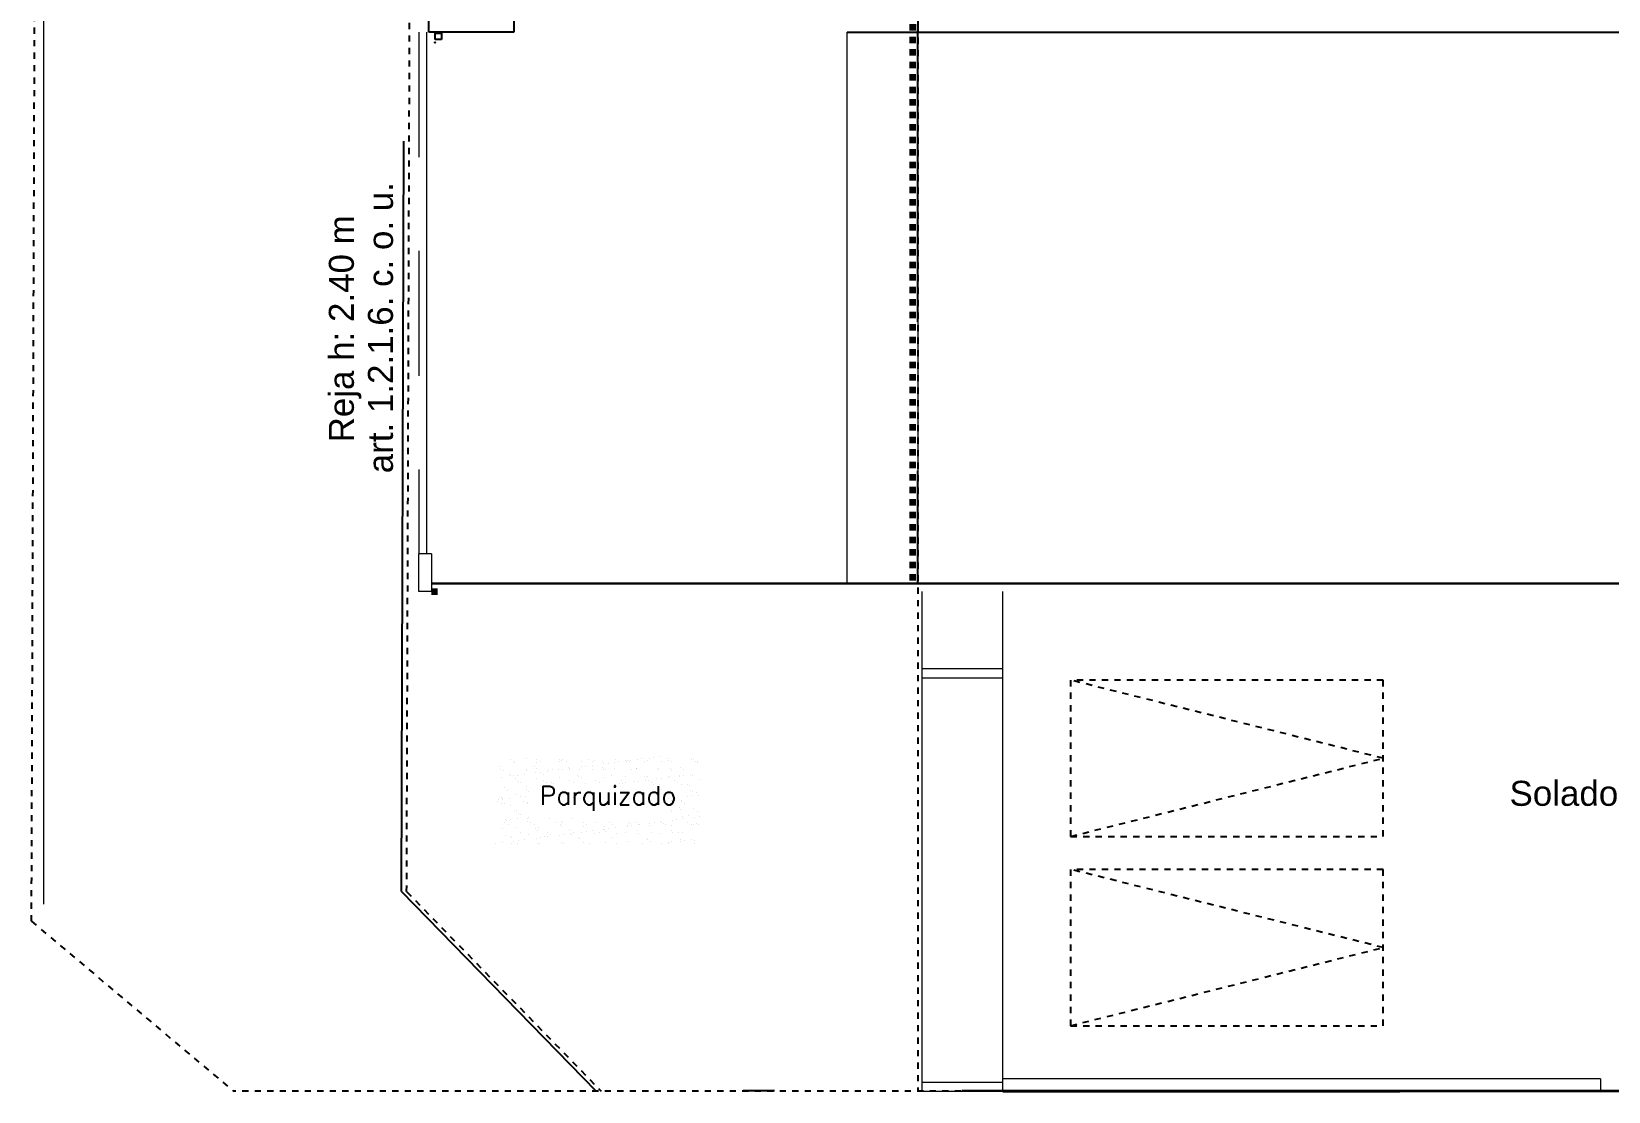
# Model space of a CAD drawing. Header units: millimetres. Extents: x 182 to 305, y 81 to 164.
# Drawn here: x 181.96 to 207.19, y 83.61 to 100.57 of the extents above; entities that cross this region are included whole.
import ezdxf

# ---------------------------------------------------------------- set-up
doc = ezdxf.new("R2010")
doc.units = ezdxf.units.MM
for name, pattern in [('ACAD_ISO04W100', [30.5, 24, -3, 0.5, -3]), ('ACAD_ISO10W100', [18.5, 12, -3, 0.5, -3]), ('Dash', [3.5, 2, -1.5]), ('Dash dot', [15.875, 6.35, -4.7625, 0, -4.7625]), ('Dash dot dot', [0.020639, 0.00635, -0.004763, 0, -0.004763, 0, -0.004763]), ('DASHDOT', [1, 0.5, -0.25, 0, -0.25]), ('Hidden', [7.14375, 4.7625, -2.38125])]:
    doc.linetypes.add(name, pattern=pattern)
for name, color, linetype, lineweight in [('A-----NPP', 7, 'Continuous', 9), ('A-AREAIDM', 7, 'Continuous', 18), ('A-FLOROTM', 7, 'Continuous', 9), ('A-WALL', 7, 'Continuous', 9)]:
    doc.layers.add(name, color=color, linetype=linetype, lineweight=lineweight)
for name, color, linetype in [('Lineas Lotes', 7, 'DASHDOT'), ('Lineas Proyecciones', 7, 'Hidden'), ('MODULACION REJAS', 7, 'Continuous'), ('reja', 7, 'Continuous'), ('REVOQUES', 7, 'Continuous'), ('TIERRA', 7, 'Continuous')]:
    doc.layers.add(name, color=color, linetype=linetype)
doc.styles.add('PANROMAN', font='arial.ttf', dxfattribs={"height": 0.4})
doc.styles.get("Standard").update_dxf_attribs({"font": 'txt.shx'})

msp = doc.modelspace()

# ---------------------------------------------------------------- linework, layer by layer
at = {"linetype": 'ACAD_ISO10W100'}
for p, q in [((187.881196, 86.816466), (188.133186, 160.861102)), ((187.881196, 86.816466), (190.992923, 83.623389)), ((301.349668, 83.623389), (190.992923, 83.623389))]:
    msp.add_line(p, q, dxfattribs=at)
at = {"color": 252, "linetype": 'Continuous'}
for p, q in [((189.473966, 88.816041), (189.473966, 88.816041)), ((189.625226, 88.93023), (189.625226, 88.93023)), ((189.681995, 88.894064), (189.681995, 88.894064)), ((189.697227, 88.881738), (189.697227, 88.881738)), ((189.87865, 88.934194), (189.87865, 88.934194)), ((190.012641, 88.811414), (190.012641, 88.811414)), ((190.041597, 88.880086), (190.041597, 88.880086)), ((190.044452, 88.930992), (190.044452, 88.930992)), ((190.101221, 88.894826), (190.101221, 88.894826)), ((190.405191, 88.893186), (190.405191, 88.893186)), ((190.417326, 88.929567), (190.417326, 88.929567)), ((190.442139, 88.90683), (190.442139, 88.90683)), ((190.463678, 88.931753), (190.463678, 88.931753)), ((190.520447, 88.895588), (190.520447, 88.895588)), ((190.757572, 88.89768), (190.757572, 88.89768)), ((190.826723, 88.815463), (190.826723, 88.815463)), ((190.882904, 88.932515), (190.882904, 88.932515)), ((190.936167, 88.829871), (190.936167, 88.829871)), ((190.939673, 88.896349), (190.939673, 88.896349)), ((190.963942, 88.917664), (190.963942, 88.917664)), ((191.101942, 88.896029), (191.101942, 88.896029)), ((191.119018, 88.853944), (191.119018, 88.853944)), ((191.189089, 88.863169), (191.189089, 88.863169)), ((191.298533, 88.877578), (191.298533, 88.877578)), ((191.30213, 88.933277), (191.30213, 88.933277)), ((191.358899, 88.897111), (191.358899, 88.897111)), ((191.465536, 88.909128), (191.465536, 88.909128)), ((191.481385, 88.901651), (191.481385, 88.901651)), ((191.502617, 88.913036), (191.502617, 88.913036)), ((191.52743, 88.890299), (191.52743, 88.890299)), ((191.551456, 88.910876), (191.551456, 88.910876)), ((191.6609, 88.925284), (191.6609, 88.925284)), ((191.721356, 88.934038), (191.721356, 88.934038)), ((191.778125, 88.897873), (191.778125, 88.897873)), ((191.817916, 88.913623), (191.817916, 88.913623)), ((191.843751, 88.949357), (191.843751, 88.949357)), ((191.913822, 88.958582), (191.913822, 88.958582)), ((192.023266, 88.972991), (192.023266, 88.972991)), ((192.049233, 88.901133), (192.049233, 88.901133)), ((192.140582, 88.9348), (192.140582, 88.9348)), ((192.162286, 88.911971), (192.162286, 88.911971)), ((192.197351, 88.898635), (192.197351, 88.898635)), ((192.52588, 88.925071), (192.52588, 88.925071)), ((192.559808, 88.935562), (192.559808, 88.935562)), ((192.587908, 88.896506), (192.587908, 88.896506)), ((192.612721, 88.873769), (192.612721, 88.873769)), ((192.616577, 88.899396), (192.616577, 88.899396)), ((189.467136, 88.763106), (189.467136, 88.763106)), ((189.486701, 88.639046), (189.486701, 88.639046)), ((189.515665, 88.74242), (189.515665, 88.74242)), ((189.607956, 88.693262), (189.607956, 88.693262)), ((189.632769, 88.670525), (189.632769, 88.670525)), ((189.669553, 88.663118), (189.669553, 88.663118)), ((189.705707, 88.622349), (189.705707, 88.622349)), ((189.733949, 88.593128), (189.733949, 88.593128)), ((189.739624, 88.672343), (189.739624, 88.672343)), ((189.749887, 88.563206), (189.749887, 88.563206)), ((189.790718, 88.556962), (189.790718, 88.556962)), ((189.849068, 88.686752), (189.849068, 88.686752)), ((189.879259, 88.75552), (189.879259, 88.75552)), ((189.886362, 88.763868), (189.886362, 88.763868)), ((190.031919, 88.710825), (190.031919, 88.710825)), ((190.037454, 88.788677), (190.037454, 88.788677)), ((190.050077, 88.620697), (190.050077, 88.620697)), ((190.10199, 88.72005), (190.10199, 88.72005)), ((190.153175, 88.593889), (190.153175, 88.593889)), ((190.154572, 88.681358), (190.154572, 88.681358)), ((190.209944, 88.557724), (190.209944, 88.557724)), ((190.211434, 88.734458), (190.211434, 88.734458)), ((190.23164, 88.760015), (190.23164, 88.760015)), ((190.288562, 88.558579), (190.288562, 88.558579)), ((190.305588, 88.76463), (190.305588, 88.76463)), ((190.394286, 88.758531), (190.394286, 88.758531)), ((190.413672, 88.633797), (190.413672, 88.633797)), ((190.464356, 88.767756), (190.464356, 88.767756)), ((190.559257, 88.799511), (190.559257, 88.799511)), ((190.572401, 88.594651), (190.572401, 88.594651)), ((190.5738, 88.782165), (190.5738, 88.782165)), ((190.57601, 88.758363), (190.57601, 88.758363)), ((190.62917, 88.558486), (190.62917, 88.558486)), ((190.693247, 88.676731), (190.693247, 88.676731)), ((190.71806, 88.653994), (190.71806, 88.653994)), ((190.724814, 88.765391), (190.724814, 88.765391)), ((190.756652, 88.806238), (190.756652, 88.806238)), ((190.766052, 88.638291), (190.766052, 88.638291)), ((190.939604, 88.771462), (190.939604, 88.771462)), ((190.991627, 88.595413), (190.991627, 88.595413)), ((191.048396, 88.559247), (191.048396, 88.559247)), ((191.097932, 88.794884), (191.097932, 88.794884)), ((191.110422, 88.63664), (191.110422, 88.63664)), ((191.122745, 88.772147), (191.122745, 88.772147)), ((191.14404, 88.766153), (191.14404, 88.766153)), ((191.239863, 88.664828), (191.239863, 88.664828)), ((191.291984, 88.775957), (191.291984, 88.775957)), ((191.410853, 88.596175), (191.410853, 88.596175)), ((191.467622, 88.560009), (191.467622, 88.560009)), ((191.474016, 88.649739), (191.474016, 88.649739)), ((191.563266, 88.766915), (191.563266, 88.766915)), ((191.605504, 88.56944), (191.605504, 88.56944)), ((191.636354, 88.774306), (191.636354, 88.774306)), ((191.644548, 88.782981), (191.644548, 88.782981)), ((191.675575, 88.578665), (191.675575, 88.578665)), ((191.778538, 88.660201), (191.778538, 88.660201)), ((191.785019, 88.593073), (191.785019, 88.593073)), ((191.803352, 88.637464), (191.803352, 88.637464)), ((191.826396, 88.654234), (191.826396, 88.654234)), ((191.830079, 88.596936), (191.830079, 88.596936)), ((191.886847, 88.560771), (191.886847, 88.560771)), ((191.96787, 88.617146), (191.96787, 88.617146)), ((191.982492, 88.767677), (191.982492, 88.767677)), ((191.999948, 88.787405), (191.999948, 88.787405)), ((192.037941, 88.626371), (192.037941, 88.626371)), ((192.147385, 88.64078), (192.147385, 88.64078)), ((192.170766, 88.652582), (192.170766, 88.652582)), ((192.183223, 88.778354), (192.183223, 88.778354)), ((192.208036, 88.755617), (192.208036, 88.755617)), ((192.249305, 88.597698), (192.249305, 88.597698)), ((192.306073, 88.561532), (192.306073, 88.561532)), ((192.325154, 88.648298), (192.325154, 88.648298)), ((192.330237, 88.664853), (192.330237, 88.664853)), ((192.352328, 88.7919), (192.352328, 88.7919)), ((192.400308, 88.674078), (192.400308, 88.674078)), ((192.401718, 88.768438), (192.401718, 88.768438)), ((192.509752, 88.688486), (192.509752, 88.688486)), ((192.53436, 88.665682), (192.53436, 88.665682)), ((192.668531, 88.59846), (192.668531, 88.59846)), ((189.479193, 88.322274), (189.479193, 88.322274)), ((189.524145, 88.483031), (189.524145, 88.483031)), ((189.575859, 88.426004), (189.575859, 88.426004)), ((189.61082, 88.306835), (189.61082, 88.306835)), ((189.714188, 88.36296), (189.714188, 88.36296)), ((189.793672, 88.330908), (189.793672, 88.330908)), ((189.863743, 88.340133), (189.863743, 88.340133)), ((189.883877, 88.440426), (189.883877, 88.440426)), ((189.88774, 88.496131), (189.88774, 88.496131)), ((189.908691, 88.417689), (189.908691, 88.417689)), ((190.313375, 88.535842), (190.313375, 88.535842)), ((190.835178, 88.546676), (190.835178, 88.546676)), ((191.313208, 88.530958), (191.313208, 88.530958)), ((191.373854, 88.542049), (191.373854, 88.542049)), ((191.422652, 88.545367), (191.422652, 88.545367)), ((191.920469, 88.530145), (191.920469, 88.530145)), ((192.008428, 88.528016), (192.008428, 88.528016)), ((192.179246, 88.393193), (192.179246, 88.393193)), ((192.271504, 88.308569), (192.271504, 88.308569)), ((192.360808, 88.532511), (192.360808, 88.532511)), ((192.454356, 88.332642), (192.454356, 88.332642)), ((192.459145, 88.525518), (192.459145, 88.525518)), ((192.483958, 88.502781), (192.483958, 88.502781)), ((192.510441, 88.431336), (192.510441, 88.431336)), ((192.524427, 88.341867), (192.524427, 88.341867)), ((192.542841, 88.406293), (192.542841, 88.406293)), ((192.601075, 88.395463), (192.601075, 88.395463)), ((192.633871, 88.356275), (192.633871, 88.356275)), ((189.423446, 88.255264), (189.423446, 88.255264)), ((189.431305, 88.283201), (189.431305, 88.283201)), ((189.480214, 88.219098), (189.480214, 88.219098)), ((189.501376, 88.292426), (189.501376, 88.292426)), ((189.504006, 88.299537), (189.504006, 88.299537)), ((189.532625, 88.223642), (189.532625, 88.223642)), ((189.621123, 88.192218), (189.621123, 88.192218)), ((189.684582, 88.088902), (189.684582, 88.088902)), ((189.722668, 88.103571), (189.722668, 88.103571)), ((189.755114, 88.069438), (189.755114, 88.069438)), ((189.842672, 88.256026), (189.842672, 88.256026)), ((189.89622, 88.236742), (189.89622, 88.236742)), ((189.89944, 88.21986), (189.89944, 88.21986)), ((192.16206, 88.29416), (192.16206, 88.29416)), ((192.187727, 88.133804), (192.187727, 88.133804)), ((192.196391, 88.27731), (192.196391, 88.27731)), ((192.199937, 88.093472), (192.199937, 88.093472)), ((192.330381, 88.15453), (192.330381, 88.15453)), ((192.355194, 88.131793), (192.355194, 88.131793)), ((192.358027, 88.260596), (192.358027, 88.260596)), ((192.369289, 88.273122), (192.369289, 88.273122)), ((192.414796, 88.22443), (192.414796, 88.22443)), ((192.551321, 88.146904), (192.551321, 88.146904)), ((192.619163, 88.094234), (192.619163, 88.094234)), ((189.49236, 87.82123), (189.49236, 87.82123)), ((189.532169, 87.918162), (189.532169, 87.918162)), ((189.541106, 87.964253), (189.541106, 87.964253)), ((189.555424, 87.95099), (189.555424, 87.95099)), ((189.588937, 87.881996), (189.588937, 87.881996)), ((189.625495, 87.960215), (189.625495, 87.960215)), ((189.731148, 87.844182), (189.731148, 87.844182)), ((189.734939, 87.974624), (189.734939, 87.974624)), ((189.779927, 88.046701), (189.779927, 88.046701)), ((189.897045, 87.939383), (189.897045, 87.939383)), ((189.9047, 87.977353), (189.9047, 87.977353)), ((189.917791, 87.998697), (189.917791, 87.998697)), ((189.951395, 87.918924), (189.951395, 87.918924)), ((190.008163, 87.882758), (190.008163, 87.882758)), ((190.031035, 87.816603), (190.031035, 87.816603)), ((190.075518, 87.84253), (190.075518, 87.84253)), ((190.25708, 87.981848), (190.25708, 87.981848)), ((190.37062, 87.919685), (190.37062, 87.919685)), ((190.427389, 87.88352), (190.427389, 87.88352)), ((190.43572, 87.934756), (190.43572, 87.934756)), ((190.439112, 87.85563), (190.439112, 87.85563)), ((190.460533, 87.912019), (190.460533, 87.912019)), ((190.577651, 87.8047), (190.577651, 87.8047)), ((190.60145, 87.980196), (190.60145, 87.980196)), ((190.789846, 87.920447), (190.789846, 87.920447)), ((190.791492, 87.860124), (190.791492, 87.860124)), ((190.846615, 87.884281), (190.846615, 87.884281)), ((190.982336, 87.922853), (190.982336, 87.922853)), ((191.116326, 87.800073), (191.116326, 87.800073)), ((191.129009, 87.809605), (191.129009, 87.809605)), ((191.135862, 87.858473), (191.135862, 87.858473)), ((191.19908, 87.81883), (191.19908, 87.81883)), ((191.209072, 87.921209), (191.209072, 87.921209)), ((191.265841, 87.885043), (191.265841, 87.885043)), ((191.308524, 87.833239), (191.308524, 87.833239)), ((191.491376, 87.857312), (191.491376, 87.857312)), ((191.499457, 87.871572), (191.499457, 87.871572)), ((191.521011, 87.918225), (191.521011, 87.918225)), ((191.545824, 87.895488), (191.545824, 87.895488)), ((191.561447, 87.866537), (191.561447, 87.866537)), ((191.628298, 87.92197), (191.628298, 87.92197)), ((191.670891, 87.880945), (191.670891, 87.880945)), ((191.685067, 87.885805), (191.685067, 87.885805)), ((191.851837, 87.876067), (191.851837, 87.876067)), ((191.853742, 87.905018), (191.853742, 87.905018)), ((191.923813, 87.914243), (191.923813, 87.914243)), ((192.033257, 87.928652), (192.033257, 87.928652)), ((192.047524, 87.922732), (192.047524, 87.922732)), ((192.067627, 87.906322), (192.067627, 87.906322)), ((192.104293, 87.886566), (192.104293, 87.886566)), ((192.196207, 87.874415), (192.196207, 87.874415)), ((192.216109, 87.952725), (192.216109, 87.952725)), ((192.28618, 87.96195), (192.28618, 87.96195)), ((192.377769, 88.013733), (192.377769, 88.013733)), ((192.395624, 87.976358), (192.395624, 87.976358)), ((192.46675, 87.923494), (192.46675, 87.923494)), ((192.472312, 88.024475), (192.472312, 88.024475)), ((192.523519, 87.887328), (192.523519, 87.887328)), ((192.559801, 87.887515), (192.559801, 87.887515)), ((192.578475, 88.000431), (192.578475, 88.000431)), ((192.606302, 87.901695), (192.606302, 87.901695)), ((192.631115, 87.878958), (192.631115, 87.878958)), ((192.648546, 88.009656), (192.648546, 88.009656)), ((189.387248, 87.580298), (189.387248, 87.580298)), ((189.387248, 87.580298), (189.387248, 87.580298)), ((189.496692, 87.594707), (189.496692, 87.594707)), ((189.549586, 87.704864), (189.549586, 87.704864)), ((189.62635, 87.698451), (189.62635, 87.698451)), ((189.640891, 87.58106), (189.640891, 87.58106)), ((189.651163, 87.675714), (189.651163, 87.675714)), ((189.679544, 87.618779), (189.679544, 87.618779)), ((189.739628, 87.584793), (189.739628, 87.584793)), ((189.749614, 87.628004), (189.749614, 87.628004)), ((189.793304, 87.7518), (189.793304, 87.7518)), ((189.859058, 87.642413), (189.859058, 87.642413)), ((189.91318, 87.717964), (189.91318, 87.717964)), ((190.04191, 87.666486), (190.04191, 87.666486)), ((190.055848, 87.793866), (190.055848, 87.793866)), ((190.060117, 87.581821), (190.060117, 87.581821)), ((190.083998, 87.583141), (190.083998, 87.583141)), ((190.111981, 87.675711), (190.111981, 87.675711)), ((190.172966, 87.686547), (190.172966, 87.686547)), ((190.21253, 87.752562), (190.21253, 87.752562)), ((190.221425, 87.690119), (190.221425, 87.690119)), ((190.26556, 87.722458), (190.26556, 87.722458)), ((190.404276, 87.714192), (190.404276, 87.714192)), ((190.447592, 87.596241), (190.447592, 87.596241)), ((190.474347, 87.723417), (190.474347, 87.723417)), ((190.479343, 87.582583), (190.479343, 87.582583)), ((190.583791, 87.737826), (190.583791, 87.737826)), ((190.60993, 87.720807), (190.60993, 87.720807)), ((190.631756, 87.753323), (190.631756, 87.753323)), ((190.711641, 87.68192), (190.711641, 87.68192)), ((190.736454, 87.659183), (190.736454, 87.659183)), ((190.766643, 87.761899), (190.766643, 87.761899)), ((190.799972, 87.600735), (190.799972, 87.600735)), ((190.836714, 87.771124), (190.836714, 87.771124)), ((190.898569, 87.583345), (190.898569, 87.583345)), ((190.946158, 87.785532), (190.946158, 87.785532)), ((190.973524, 87.733906), (190.973524, 87.733906)), ((191.050982, 87.754085), (191.050982, 87.754085)), ((191.141139, 87.777336), (191.141139, 87.777336)), ((191.144342, 87.599084), (191.144342, 87.599084)), ((191.258257, 87.670017), (191.258257, 87.670017)), ((191.317795, 87.584107), (191.317795, 87.584107)), ((191.325905, 87.738401), (191.325905, 87.738401)), ((191.470208, 87.754847), (191.470208, 87.754847)), ((191.507937, 87.612183), (191.507937, 87.612183)), ((191.662942, 87.78817), (191.662942, 87.78817)), ((191.670275, 87.736749), (191.670275, 87.736749)), ((191.737021, 87.584868), (191.737021, 87.584868)), ((191.796933, 87.66539), (191.796933, 87.66539)), ((191.821746, 87.642653), (191.821746, 87.642653)), ((191.860317, 87.616678), (191.860317, 87.616678)), ((191.889434, 87.755608), (191.889434, 87.755608)), ((192.033869, 87.749849), (192.033869, 87.749849)), ((192.047932, 87.582032), (192.047932, 87.582032)), ((192.156247, 87.58563), (192.156247, 87.58563)), ((192.157376, 87.596441), (192.157376, 87.596441)), ((192.201618, 87.783543), (192.201618, 87.783543)), ((192.204687, 87.615026), (192.204687, 87.615026)), ((192.226431, 87.760806), (192.226431, 87.760806)), ((192.30866, 87.75637), (192.30866, 87.75637)), ((192.340228, 87.620514), (192.340228, 87.620514)), ((192.343548, 87.653487), (192.343548, 87.653487)), ((192.386249, 87.754344), (192.386249, 87.754344)), ((192.410299, 87.629739), (192.410299, 87.629739)), ((192.519743, 87.644147), (192.519743, 87.644147)), ((192.568281, 87.628126), (192.568281, 87.628126)), ((192.575473, 87.586392), (192.575473, 87.586392))]:
    msp.add_line(p, q, dxfattribs=at)
at = {"layer": 'A-----NPP', "color": 252, "linetype": 'Dash dot dot', "lineweight": 100}
for p, q in [((196.061099, 100.689648), (196.061099, 91.744513)), ((188.361099, 91.614512), (188.511101, 91.614512))]:
    msp.add_line(p, q, dxfattribs=at)
at = {"layer": 'A-----NPP', "color": 252, "linetype": 'Hidden'}
msp.add_line((196.131101, 100.689648), (196.131101, 91.744513), dxfattribs=at)
at = {"layer": 'A-----NPP', "color": 252, "linetype": 'Dash', "lineweight": 18}
msp.add_line((188.161099, 100.564648), (188.161099, 92.214512), dxfattribs=at)
msp.add_line((188.161099, 100.564648), (188.161099, 92.214512), dxfattribs=at)
at = {"layer": 'A-----NPP', "color": 252, "linetype": 'Dash dot', "lineweight": 25}
msp.add_line((197.506101, 83.614512), (219.586106, 83.614512), dxfattribs=at)
at = {"layer": 'A-FLOROTM', "color": 252}
for p, q in [((182.161099, 86.611912), (182.161099, 108.849648)), ((195.016164, 91.744513), (195.016164, 100.564648)), ((196.146099, 100.564648), (196.146099, 91.744513)), ((196.206101, 91.614512), (196.206101, 83.614512)), ((197.506101, 83.614512), (197.506101, 91.614512)), ((197.506101, 83.614512), (219.586106, 83.614512))]:
    msp.add_line(p, q, dxfattribs=at)
at = {"layer": 'A-WALL', "color": 252, "lineweight": 18}
for p, q in [((188.2811, 100.564648), (188.2811, 92.214512)), ((188.2911, 92.214512), (188.2911, 100.564648)), ((196.146099, 100.564648), (212.411372, 100.564648)), ((232.531106, 91.744513), (188.361099, 91.744513)), ((188.361099, 91.734513), (232.531106, 91.734513)), ((207.066101, 83.814512), (207.066101, 83.618873))]:
    msp.add_line(p, q, dxfattribs=at)
at = {"layer": 'A-WALL', "color": 252}
for p, q in [((188.161099, 91.614512), (188.161099, 92.214512)), ((188.2811, 92.214512), (188.161099, 92.214512)), ((188.361099, 92.214512), (188.2911, 92.214512)), ((188.361099, 92.214512), (188.361099, 91.614512)), ((188.361099, 91.614512), (188.161099, 91.614512)), ((196.206101, 90.379512), (197.506101, 90.379512)), ((197.506101, 90.229512), (196.206101, 90.229512)), ((196.206101, 83.764512), (197.506101, 83.764512)), ((207.066101, 83.814512), (197.506101, 83.814512)), ((197.506101, 83.614512), (196.206101, 83.614512)), ((207.066101, 83.618873), (197.506101, 83.614512))]:
    msp.add_line(p, q, dxfattribs=at)
at = {"layer": 'Lineas Lotes', "color": 252, "linetype": 'ACAD_ISO04W100', "ltscale": 4e-05}
for p, q in [((181.964514, 86.337005), (182.21819, 160.877005)), ((187.966165, 86.81195), (188.218155, 160.856586)), ((187.966165, 86.81195), (191.077892, 83.618873)), ((181.964514, 86.337005), (185.194637, 83.618873)), ((301.434637, 83.618873), (185.194637, 83.618873))]:
    msp.add_line(p, q, dxfattribs=at)
at = {"layer": 'Lineas Proyecciones', "color": 252, "linetype": 'Hidden', "ltscale": 0.00015}
msp.add_line((196.146099, 160.877005), (196.146099, 83.618873), dxfattribs=at)
at = {"layer": 'Lineas Proyecciones', "color": 252, "linetype": 'Hidden', "ltscale": 0.005}
for p, q in [((203.589243, 90.19588), (198.589243, 90.19588)), ((198.589243, 90.19588), (198.589243, 87.69588)), ((203.589243, 88.94588), (198.589243, 90.19588)), ((203.589243, 87.69588), (203.589243, 90.19588)), ((198.589243, 87.69588), (203.589243, 88.94588)), ((198.589243, 87.69588), (203.589243, 87.69588)), ((203.589243, 87.167189), (198.589243, 87.167189)), ((198.589243, 87.167189), (198.589243, 84.667189)), ((203.589243, 85.917189), (198.589243, 87.167189)), ((203.589243, 84.667189), (203.589243, 87.167189)), ((198.589243, 84.667189), (203.589243, 85.917189)), ((198.589243, 84.667189), (203.589243, 84.667189))]:
    msp.add_line(p, q, dxfattribs=at)
at = {"layer": 'MODULACION REJAS', "color": 252, "ltscale": 5}
for p, q in [((188.421099, 100.546516), (188.521099, 100.546516)), ((188.421099, 100.446516), (188.421099, 100.546516)), ((188.521099, 100.446516), (188.421099, 100.446516)), ((188.521099, 100.546516), (188.521099, 100.446516))]:
    msp.add_line(p, q, dxfattribs=at)
at = {"layer": 'reja', "color": 252, "lineweight": 18}
msp.add_circle((188.421102, 100.398195), 0.01, dxfattribs=at)
at = {"layer": 'REVOQUES', "color": 252, "ltscale": 5}
for p, q in [((189.681102, 101.561516), (189.681102, 100.561516)), ((188.321102, 100.561516), (188.321102, 100.829369)), ((189.681102, 100.561516), (188.321102, 100.561516))]:
    msp.add_line(p, q, dxfattribs=at)
at = {"layer": 'TIERRA', "color": 252, "ltscale": 0.1}
for p, q in [((196.186046, 116.469648), (196.146099, 100.564648)), ((195.016164, 100.564648), (212.251372, 100.564648))]:
    msp.add_line(p, q, dxfattribs=at)

# ---------------------------------------------------------------- texts
at = {"layer": 'A-AREAIDM', "color": 252, "style": 'PANROMAN'}
for s, p in [('art. 1.2.1.6. c. o. u.', (187.746908, 93.505603)), ('Reja h: 2.40 m', (187.121221, 94.000009))]:
    msp.add_text(s, height=0.4, rotation=90, dxfattribs=at).set_placement(p)
msp.add_text('Solado de Garden Block', height=0.4, dxfattribs=at).set_placement((205.610648, 88.184636))
at = {"layer": 'A-AREAIDM', "color": 252}
msp.add_text('Parquizado', height=0.29506, dxfattribs=at).set_placement((190.094685, 88.202326))

doc.saveas('drawing.dxf')
